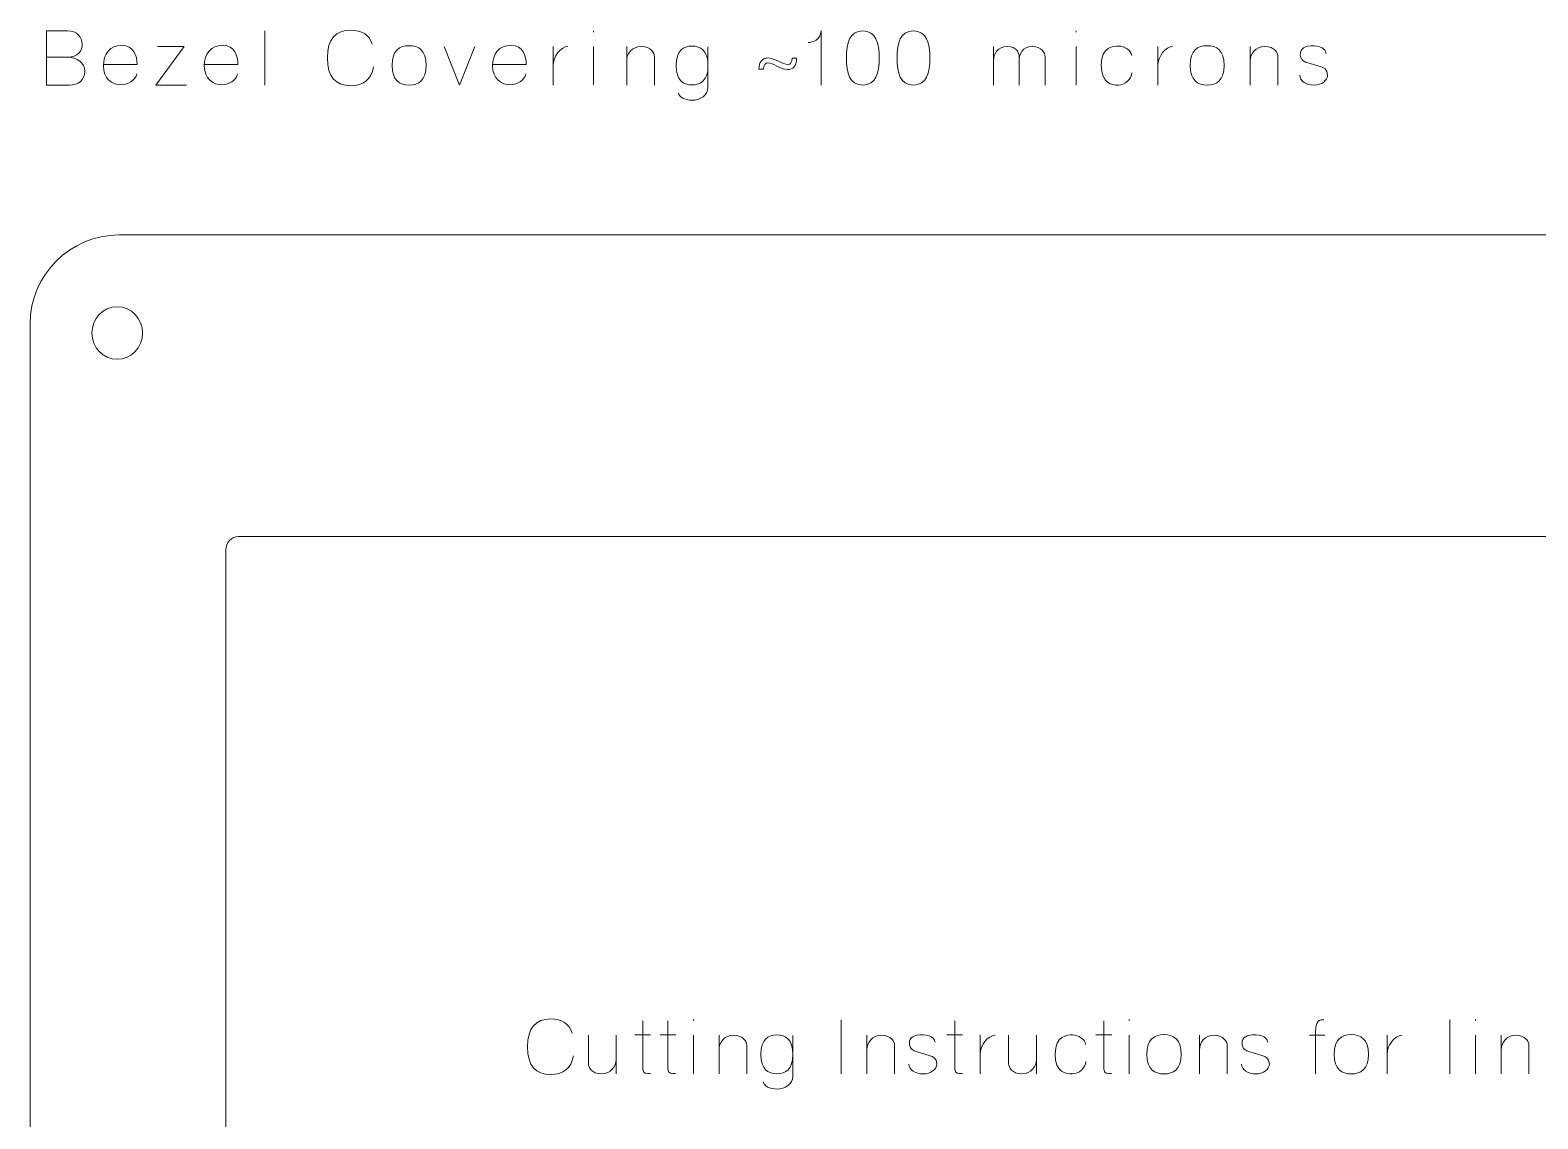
# Model space of a CAD drawing. Header units: inches. Extents: x -20.9 to 23.3, y -6.9 to 3.3.
# Drawn here: x -20.894 to -17.556, y 0.898 to 3.309 of the extents above; entities that cross this region are included whole.
import ezdxf

# ---------------------------------------------------------------- set-up
doc = ezdxf.new("R2010")
doc.units = ezdxf.units.IN
doc.header["$MEASUREMENT"] = 0
doc.layers.add('Layer 1', color=7, linetype='Continuous')

msp = doc.modelspace()

# ---------------------------------------------------------------- linework, layer by layer
at = {"layer": 'Layer 1', "color": 222, "lineweight": 9}
for points, knots in [([(-20.8576, 3.2489), (-20.8576, 3.2489), (-20.8115, 3.2489), (-20.8115, 3.2489), (-20.7875, 3.2489), (-20.7777, 3.2634), (-20.7782, 3.2779), (-20.7788, 3.2924), (-20.789, 3.3072), (-20.8111, 3.3072), (-20.8111, 3.3072), (-20.8576, 3.3072), (-20.8576, 3.3072), (-20.8576, 3.3072), (-20.8576, 3.1871), (-20.8576, 3.1871), (-20.8576, 3.1871), (-20.8065, 3.1871), (-20.8065, 3.1871), (-20.7875, 3.1871), (-20.7725, 3.1985), (-20.7725, 3.2174), (-20.7728, 3.2364), (-20.7887, 3.2489), (-20.8115, 3.2489), (-20.7887, 3.2489), (-20.7728, 3.2364), (-20.7725, 3.2174), (-20.7725, 3.1985), (-20.7875, 3.1871), (-20.8065, 3.1871), (-20.8065, 3.1871), (-20.8576, 3.1871), (-20.8576, 3.1871), (-20.8576, 3.1871), (-20.8576, 3.3072), (-20.8576, 3.3072), (-20.8576, 3.3072), (-20.8111, 3.3072), (-20.8111, 3.3072), (-20.789, 3.3072), (-20.7788, 3.2924), (-20.7782, 3.2779), (-20.7777, 3.2634), (-20.7875, 3.2489), (-20.8115, 3.2489), (-20.8115, 3.2489), (-20.8576, 3.2489), (-20.8576, 3.2489)], [0, 0, 0, 0, 1, 1, 1, 2, 2, 2, 3, 3, 3, 4, 4, 4, 5, 5, 5, 6, 6, 6, 7, 7, 7, 8, 8, 8, 9, 9, 9, 10, 10, 10, 11, 11, 11, 12, 12, 12, 13, 13, 13, 14, 14, 14, 15, 15, 15, 16, 16, 16, 16]), ([(-20.3743, 3.3072), (-20.3743, 3.3072), (-20.3743, 3.1871), (-20.3743, 3.1871), (-20.3743, 3.1871), (-20.3743, 3.3072), (-20.3743, 3.3072)], [0, 0, 0, 0, 1, 1, 1, 2, 2, 2, 2]), ([(-20.1835, 3.1858), (-20.2166, 3.1858), (-20.2355, 3.2046), (-20.2355, 3.2473), (-20.2355, 3.2897), (-20.2166, 3.3087), (-20.1835, 3.3087), (-20.1598, 3.3087), (-20.1435, 3.2989), (-20.1362, 3.2776), (-20.1435, 3.2989), (-20.1598, 3.3087), (-20.1835, 3.3087), (-20.2166, 3.3087), (-20.2355, 3.2897), (-20.2355, 3.2473), (-20.2355, 3.2046), (-20.2166, 3.1858), (-20.1835, 3.1858), (-20.1562, 3.1858), (-20.1388, 3.1988), (-20.1335, 3.2274), (-20.1388, 3.1988), (-20.1562, 3.1858), (-20.1835, 3.1858)], [0, 0, 0, 0, 1, 1, 1, 2, 2, 2, 3, 3, 3, 4, 4, 4, 5, 5, 5, 6, 6, 6, 7, 7, 7, 8, 8, 8, 8]), ([(-19.6465, 3.3044), (-19.6465, 3.3044), (-19.6465, 3.3074), (-19.6465, 3.3074), (-19.6465, 3.3074), (-19.6465, 3.3044), (-19.6465, 3.3044)], [0, 0, 0, 0, 1, 1, 1, 2, 2, 2, 2]), ([(-19.1427, 3.1871), (-19.1427, 3.1871), (-19.1427, 3.3072), (-19.1427, 3.3072), (-19.1427, 3.2867), (-19.1625, 3.2819), (-19.171, 3.2813), (-19.1625, 3.2819), (-19.1427, 3.2867), (-19.1427, 3.3072), (-19.1427, 3.3072), (-19.1427, 3.1871), (-19.1427, 3.1871)], [0, 0, 0, 0, 1, 1, 1, 2, 2, 2, 3, 3, 3, 4, 4, 4, 4]), ([(-19.0866, 3.2471), (-19.0866, 3.2801), (-19.0796, 3.3071), (-19.0503, 3.3071), (-19.021, 3.3071), (-19.014, 3.2801), (-19.014, 3.2471), (-19.014, 3.214), (-19.021, 3.1871), (-19.0503, 3.1871), (-19.0796, 3.1871), (-19.0866, 3.214), (-19.0866, 3.2471)], [0, 0, 0, 0, 1, 1, 1, 2, 2, 2, 3, 3, 3, 4, 4, 4, 4]), ([(-19.0866, 3.2471), (-19.0866, 3.2801), (-19.0796, 3.3071), (-19.0503, 3.3071), (-19.021, 3.3071), (-19.014, 3.2801), (-19.014, 3.2471), (-19.014, 3.214), (-19.021, 3.1871), (-19.0503, 3.1871), (-19.0796, 3.1871), (-19.0866, 3.214), (-19.0866, 3.2471)], [0, 0, 0, 0, 1, 1, 1, 2, 2, 2, 3, 3, 3, 4, 4, 4, 4]), ([(-18.9745, 3.2471), (-18.9745, 3.2801), (-18.9675, 3.3071), (-18.9382, 3.3071), (-18.9088, 3.3071), (-18.9018, 3.2801), (-18.9018, 3.2471), (-18.9018, 3.214), (-18.9088, 3.1871), (-18.9382, 3.1871), (-18.9675, 3.1871), (-18.9745, 3.214), (-18.9745, 3.2471)], [0, 0, 0, 0, 1, 1, 1, 2, 2, 2, 3, 3, 3, 4, 4, 4, 4]), ([(-18.9745, 3.2471), (-18.9745, 3.2801), (-18.9675, 3.3071), (-18.9382, 3.3071), (-18.9088, 3.3071), (-18.9018, 3.2801), (-18.9018, 3.2471), (-18.9018, 3.214), (-18.9088, 3.1871), (-18.9382, 3.1871), (-18.9675, 3.1871), (-18.9745, 3.214), (-18.9745, 3.2471)], [0, 0, 0, 0, 1, 1, 1, 2, 2, 2, 3, 3, 3, 4, 4, 4, 4]), ([(-18.5778, 3.3074), (-18.5778, 3.3074), (-18.5778, 3.3044), (-18.5778, 3.3044), (-18.5778, 3.3044), (-18.5778, 3.3074), (-18.5778, 3.3074)], [0, 0, 0, 0, 1, 1, 1, 2, 2, 2, 2]), ([(-20.7313, 3.2328), (-20.7313, 3.2328), (-20.6568, 3.2328), (-20.6568, 3.2328), (-20.6568, 3.2513), (-20.6641, 3.2749), (-20.6906, 3.2749), (-20.717, 3.2749), (-20.7314, 3.2569), (-20.7314, 3.2294), (-20.7314, 3.2018), (-20.7128, 3.1871), (-20.6906, 3.1878), (-20.6683, 3.1885), (-20.6586, 3.2058), (-20.6575, 3.212), (-20.6586, 3.2058), (-20.6683, 3.1885), (-20.6906, 3.1878), (-20.7128, 3.1871), (-20.7314, 3.2018), (-20.7314, 3.2294), (-20.7314, 3.2569), (-20.717, 3.2749), (-20.6906, 3.2749), (-20.6641, 3.2749), (-20.6568, 3.2513), (-20.6568, 3.2328), (-20.6568, 3.2328), (-20.7313, 3.2328), (-20.7313, 3.2328)], [0, 0, 0, 0, 1, 1, 1, 2, 2, 2, 3, 3, 3, 4, 4, 4, 5, 5, 5, 6, 6, 6, 7, 7, 7, 8, 8, 8, 9, 9, 9, 10, 10, 10, 10]), ([(-20.5527, 3.2726), (-20.5527, 3.2726), (-20.6156, 3.1871), (-20.6156, 3.1871), (-20.6156, 3.1871), (-20.5473, 3.1871), (-20.5473, 3.1871), (-20.5473, 3.1871), (-20.6156, 3.1871), (-20.6156, 3.1871), (-20.6156, 3.1871), (-20.5527, 3.2726), (-20.5527, 3.2726), (-20.5527, 3.2726), (-20.6114, 3.2726), (-20.6114, 3.2726), (-20.6114, 3.2726), (-20.5527, 3.2726), (-20.5527, 3.2726)], [0, 0, 0, 0, 1, 1, 1, 2, 2, 2, 3, 3, 3, 4, 4, 4, 5, 5, 5, 6, 6, 6, 6]), ([(-20.508, 3.2328), (-20.508, 3.2328), (-20.4335, 3.2328), (-20.4335, 3.2328), (-20.4335, 3.2513), (-20.4408, 3.2749), (-20.4673, 3.2749), (-20.4936, 3.2749), (-20.5081, 3.2569), (-20.5081, 3.2294), (-20.5081, 3.2018), (-20.4895, 3.1871), (-20.4673, 3.1878), (-20.445, 3.1885), (-20.4353, 3.2058), (-20.4342, 3.212), (-20.4353, 3.2058), (-20.445, 3.1885), (-20.4673, 3.1878), (-20.4895, 3.1871), (-20.5081, 3.2018), (-20.5081, 3.2294), (-20.5081, 3.2569), (-20.4936, 3.2749), (-20.4673, 3.2749), (-20.4408, 3.2749), (-20.4335, 3.2513), (-20.4335, 3.2328), (-20.4335, 3.2328), (-20.508, 3.2328), (-20.508, 3.2328)], [0, 0, 0, 0, 1, 1, 1, 2, 2, 2, 3, 3, 3, 4, 4, 4, 5, 5, 5, 6, 6, 6, 7, 7, 7, 8, 8, 8, 9, 9, 9, 10, 10, 10, 10]), ([(-20.0925, 3.2308), (-20.0925, 3.2644), (-20.0753, 3.2743), (-20.0546, 3.2743), (-20.0338, 3.2743), (-20.0168, 3.2644), (-20.0168, 3.2308), (-20.0168, 3.197), (-20.0338, 3.1871), (-20.0546, 3.1871), (-20.0753, 3.1871), (-20.0925, 3.197), (-20.0925, 3.2308)], [0, 0, 0, 0, 1, 1, 1, 2, 2, 2, 3, 3, 3, 4, 4, 4, 4]), ([(-20.0925, 3.2308), (-20.0925, 3.2644), (-20.0753, 3.2743), (-20.0546, 3.2743), (-20.0338, 3.2743), (-20.0168, 3.2644), (-20.0168, 3.2308), (-20.0168, 3.197), (-20.0338, 3.1871), (-20.0546, 3.1871), (-20.0753, 3.1871), (-20.0925, 3.197), (-20.0925, 3.2308)], [0, 0, 0, 0, 1, 1, 1, 2, 2, 2, 3, 3, 3, 4, 4, 4, 4]), ([(-19.9433, 3.1871), (-19.9433, 3.1871), (-19.9771, 3.2726), (-19.9771, 3.2726), (-19.9771, 3.2726), (-19.9433, 3.1871), (-19.9433, 3.1871), (-19.9433, 3.1871), (-19.9092, 3.2726), (-19.9092, 3.2726), (-19.9092, 3.2726), (-19.9433, 3.1871), (-19.9433, 3.1871)], [0, 0, 0, 0, 1, 1, 1, 2, 2, 2, 3, 3, 3, 4, 4, 4, 4]), ([(-19.8698, 3.2328), (-19.8698, 3.2328), (-19.7953, 3.2328), (-19.7953, 3.2328), (-19.7953, 3.2513), (-19.8027, 3.2749), (-19.8291, 3.2749), (-19.8555, 3.2749), (-19.87, 3.2569), (-19.87, 3.2294), (-19.87, 3.2018), (-19.8513, 3.1871), (-19.8291, 3.1878), (-19.8068, 3.1885), (-19.7972, 3.2058), (-19.796, 3.212), (-19.7972, 3.2058), (-19.8068, 3.1885), (-19.8291, 3.1878), (-19.8513, 3.1871), (-19.87, 3.2018), (-19.87, 3.2294), (-19.87, 3.2569), (-19.8555, 3.2749), (-19.8291, 3.2749), (-19.8027, 3.2749), (-19.7953, 3.2513), (-19.7953, 3.2328), (-19.7953, 3.2328), (-19.8698, 3.2328), (-19.8698, 3.2328)], [0, 0, 0, 0, 1, 1, 1, 2, 2, 2, 3, 3, 3, 4, 4, 4, 5, 5, 5, 6, 6, 6, 7, 7, 7, 8, 8, 8, 9, 9, 9, 10, 10, 10, 10]), ([(-19.703, 3.2726), (-19.7185, 3.2728), (-19.7361, 3.2499), (-19.7356, 3.2308), (-19.7361, 3.2499), (-19.7185, 3.2728), (-19.703, 3.2726)], [0, 0, 0, 0, 1, 1, 1, 2, 2, 2, 2]), ([(-19.7356, 3.2726), (-19.7356, 3.2726), (-19.7356, 3.1871), (-19.7356, 3.1871), (-19.7356, 3.1871), (-19.7356, 3.2726), (-19.7356, 3.2726)], [0, 0, 0, 0, 1, 1, 1, 2, 2, 2, 2]), ([(-19.6465, 3.1873), (-19.6465, 3.1873), (-19.6465, 3.2728), (-19.6465, 3.2728), (-19.6465, 3.2728), (-19.6465, 3.187), (-19.6465, 3.1873)], [0, 0, 0, 0, 1, 1, 1, 2, 2, 2, 2]), ([(-19.5117, 3.1871), (-19.5117, 3.1871), (-19.5117, 3.2504), (-19.5117, 3.2504), (-19.5117, 3.2581), (-19.5193, 3.2724), (-19.5405, 3.2726), (-19.5618, 3.2728), (-19.573, 3.2563), (-19.573, 3.2409), (-19.573, 3.2563), (-19.5618, 3.2728), (-19.5405, 3.2726), (-19.5193, 3.2724), (-19.5117, 3.2581), (-19.5117, 3.2504), (-19.5117, 3.2504), (-19.5117, 3.1871), (-19.5117, 3.1871)], [0, 0, 0, 0, 1, 1, 1, 2, 2, 2, 3, 3, 3, 4, 4, 4, 5, 5, 5, 6, 6, 6, 6]), ([(-19.573, 3.1871), (-19.573, 3.1871), (-19.573, 3.2726), (-19.573, 3.2726), (-19.573, 3.2726), (-19.573, 3.1871), (-19.573, 3.1871)], [0, 0, 0, 0, 1, 1, 1, 2, 2, 2, 2]), ([(-19.4283, 3.2734), (-19.409, 3.2734), (-19.393, 3.2638), (-19.393, 3.2304), (-19.393, 3.1971), (-19.409, 3.1875), (-19.4283, 3.1875), (-19.4476, 3.1875), (-19.4635, 3.1971), (-19.4635, 3.2304), (-19.4635, 3.2638), (-19.4476, 3.2734), (-19.4283, 3.2734)], [0, 0, 0, 0, 1, 1, 1, 2, 2, 2, 3, 3, 3, 4, 4, 4, 4]), ([(-19.4283, 3.2734), (-19.409, 3.2734), (-19.393, 3.2638), (-19.393, 3.2304), (-19.393, 3.1971), (-19.409, 3.1875), (-19.4283, 3.1875), (-19.4476, 3.1875), (-19.4635, 3.1971), (-19.4635, 3.2304), (-19.4635, 3.2638), (-19.4476, 3.2734), (-19.4283, 3.2734)], [0, 0, 0, 0, 1, 1, 1, 2, 2, 2, 3, 3, 3, 4, 4, 4, 4]), ([(-19.4585, 3.1698), (-19.4566, 3.1598), (-19.4445, 3.1542), (-19.4278, 3.1535), (-19.4108, 3.153), (-19.393, 3.1655), (-19.393, 3.181), (-19.393, 3.181), (-19.393, 3.2721), (-19.393, 3.2721), (-19.393, 3.2721), (-19.393, 3.181), (-19.393, 3.181), (-19.393, 3.1655), (-19.4108, 3.153), (-19.4278, 3.1535), (-19.4445, 3.1542), (-19.4566, 3.1598), (-19.4585, 3.1698)], [0, 0, 0, 0, 1, 1, 1, 2, 2, 2, 3, 3, 3, 4, 4, 4, 5, 5, 5, 6, 6, 6, 6]), ([(-18.7042, 3.1871), (-18.7042, 3.1871), (-18.7042, 3.2504), (-18.7042, 3.2504), (-18.7042, 3.2581), (-18.7092, 3.2724), (-18.7303, 3.2726), (-18.7515, 3.2728), (-18.761, 3.2563), (-18.761, 3.2409), (-18.761, 3.2563), (-18.7515, 3.2728), (-18.7303, 3.2726), (-18.7092, 3.2724), (-18.7042, 3.2581), (-18.7042, 3.2504), (-18.7042, 3.2504), (-18.7042, 3.1871), (-18.7042, 3.1871)], [0, 0, 0, 0, 1, 1, 1, 2, 2, 2, 3, 3, 3, 4, 4, 4, 5, 5, 5, 6, 6, 6, 6]), ([(-18.761, 3.1871), (-18.761, 3.1871), (-18.761, 3.2726), (-18.761, 3.2726), (-18.761, 3.2726), (-18.761, 3.1871), (-18.761, 3.1871)], [0, 0, 0, 0, 1, 1, 1, 2, 2, 2, 2]), ([(-18.6469, 3.1871), (-18.6469, 3.1871), (-18.6469, 3.2504), (-18.6469, 3.2504), (-18.6469, 3.2581), (-18.6542, 3.2724), (-18.6754, 3.2726), (-18.6965, 3.2728), (-18.7042, 3.2563), (-18.7042, 3.2409), (-18.7042, 3.2563), (-18.6965, 3.2728), (-18.6754, 3.2726), (-18.6542, 3.2724), (-18.6469, 3.2581), (-18.6469, 3.2504), (-18.6469, 3.2504), (-18.6469, 3.1871), (-18.6469, 3.1871)], [0, 0, 0, 0, 1, 1, 1, 2, 2, 2, 3, 3, 3, 4, 4, 4, 5, 5, 5, 6, 6, 6, 6]), ([(-18.5778, 3.2728), (-18.5778, 3.2728), (-18.5778, 3.1873), (-18.5778, 3.1873), (-18.5778, 3.187), (-18.5778, 3.2728), (-18.5778, 3.2728)], [0, 0, 0, 0, 1, 1, 1, 2, 2, 2, 2]), ([(-18.4545, 3.2143), (-18.455, 3.2003), (-18.47, 3.1871), (-18.4842, 3.1871), (-18.4982, 3.1871), (-18.5223, 3.1895), (-18.5223, 3.2313), (-18.5223, 3.2729), (-18.4953, 3.2734), (-18.4835, 3.2734), (-18.4717, 3.2734), (-18.456, 3.2643), (-18.455, 3.2526), (-18.456, 3.2643), (-18.4717, 3.2734), (-18.4835, 3.2734), (-18.4953, 3.2734), (-18.5223, 3.2729), (-18.5223, 3.2313), (-18.5223, 3.1895), (-18.4982, 3.1871), (-18.4842, 3.1871), (-18.47, 3.1871), (-18.455, 3.2003), (-18.4545, 3.2143)], [0, 0, 0, 0, 1, 1, 1, 2, 2, 2, 3, 3, 3, 4, 4, 4, 5, 5, 5, 6, 6, 6, 7, 7, 7, 8, 8, 8, 8]), ([(-18.3968, 3.2308), (-18.3973, 3.2499), (-18.3797, 3.2728), (-18.3642, 3.2726), (-18.3797, 3.2728), (-18.3973, 3.2499), (-18.3968, 3.2308)], [0, 0, 0, 0, 1, 1, 1, 2, 2, 2, 2]), ([(-18.3968, 3.1871), (-18.3968, 3.1871), (-18.3968, 3.2726), (-18.3968, 3.2726), (-18.3968, 3.2726), (-18.3968, 3.1871), (-18.3968, 3.1871)], [0, 0, 0, 0, 1, 1, 1, 2, 2, 2, 2]), ([(-18.3258, 3.2308), (-18.3258, 3.2644), (-18.3086, 3.2743), (-18.288, 3.2743), (-18.2672, 3.2743), (-18.2502, 3.2644), (-18.2502, 3.2308), (-18.2502, 3.197), (-18.2672, 3.1871), (-18.288, 3.1871), (-18.3086, 3.1871), (-18.3258, 3.197), (-18.3258, 3.2308)], [0, 0, 0, 0, 1, 1, 1, 2, 2, 2, 3, 3, 3, 4, 4, 4, 4]), ([(-18.3258, 3.2308), (-18.3258, 3.2644), (-18.3086, 3.2743), (-18.288, 3.2743), (-18.2672, 3.2743), (-18.2502, 3.2644), (-18.2502, 3.2308), (-18.2502, 3.197), (-18.2672, 3.1871), (-18.288, 3.1871), (-18.3086, 3.1871), (-18.3258, 3.197), (-18.3258, 3.2308)], [0, 0, 0, 0, 1, 1, 1, 2, 2, 2, 3, 3, 3, 4, 4, 4, 4]), ([(-18.1312, 3.2504), (-18.1312, 3.2581), (-18.1388, 3.2724), (-18.16, 3.2726), (-18.1813, 3.2728), (-18.1925, 3.2563), (-18.1925, 3.2409), (-18.1925, 3.2563), (-18.1813, 3.2728), (-18.16, 3.2726), (-18.1388, 3.2724), (-18.1312, 3.2581), (-18.1312, 3.2504), (-18.1312, 3.2504), (-18.1312, 3.1871), (-18.1312, 3.1871), (-18.1312, 3.1871), (-18.1312, 3.2504), (-18.1312, 3.2504)], [0, 0, 0, 0, 1, 1, 1, 2, 2, 2, 3, 3, 3, 4, 4, 4, 5, 5, 5, 6, 6, 6, 6]), ([(-18.1925, 3.2726), (-18.1925, 3.2726), (-18.1925, 3.1871), (-18.1925, 3.1871), (-18.1925, 3.1871), (-18.1925, 3.2726), (-18.1925, 3.2726)], [0, 0, 0, 0, 1, 1, 1, 2, 2, 2, 2]), ([(-18.025, 3.2573), (-18.0247, 3.2614), (-18.0302, 3.2731), (-18.0512, 3.2739), (-18.0722, 3.2744), (-18.0818, 3.2678), (-18.0818, 3.2549), (-18.0818, 3.2419), (-18.071, 3.2379), (-18.067, 3.2368), (-18.067, 3.2368), (-18.0355, 3.2274), (-18.0355, 3.2274), (-18.0313, 3.2264), (-18.0213, 3.222), (-18.0213, 3.2096), (-18.0213, 3.1973), (-18.0345, 3.1871), (-18.0512, 3.1871), (-18.0678, 3.1871), (-18.083, 3.196), (-18.083, 3.209), (-18.083, 3.196), (-18.0678, 3.1871), (-18.0512, 3.1871), (-18.0345, 3.1871), (-18.0213, 3.1973), (-18.0213, 3.2096), (-18.0213, 3.222), (-18.0313, 3.2264), (-18.0355, 3.2274), (-18.0355, 3.2274), (-18.067, 3.2368), (-18.067, 3.2368), (-18.071, 3.2379), (-18.0818, 3.2419), (-18.0818, 3.2549), (-18.0818, 3.2678), (-18.0722, 3.2744), (-18.0512, 3.2739), (-18.0302, 3.2731), (-18.0247, 3.2614), (-18.025, 3.2573)], [0, 0, 0, 0, 1, 1, 1, 2, 2, 2, 3, 3, 3, 4, 4, 4, 5, 5, 5, 6, 6, 6, 7, 7, 7, 8, 8, 8, 9, 9, 9, 10, 10, 10, 11, 11, 11, 12, 12, 12, 13, 13, 13, 14, 14, 14, 14]), ([(-19.2801, 3.2221), (-19.2808, 3.2388), (-19.2718, 3.2473), (-19.2603, 3.2473), (-19.2533, 3.2473), (-19.248, 3.2451), (-19.2368, 3.2398), (-19.2283, 3.2358), (-19.2222, 3.2328), (-19.216, 3.2328), (-19.21, 3.2328), (-19.2072, 3.2376), (-19.207, 3.2468), (-19.207, 3.2468), (-19.197, 3.2468), (-19.197, 3.2468), (-19.1962, 3.2281), (-19.2058, 3.2216), (-19.2162, 3.2216), (-19.2228, 3.2216), (-19.2288, 3.2236), (-19.2403, 3.2289), (-19.2481, 3.2328), (-19.2543, 3.2363), (-19.2603, 3.2363), (-19.2663, 3.2363), (-19.27, 3.2321), (-19.2703, 3.2221), (-19.2703, 3.2221), (-19.2801, 3.2221), (-19.2801, 3.2221)], [0, 0, 0, 0, 1, 1, 1, 2, 2, 2, 3, 3, 3, 4, 4, 4, 5, 5, 5, 6, 6, 6, 7, 7, 7, 8, 8, 8, 9, 9, 9, 10, 10, 10, 10]), ([(-19.6908, 1.0381), (-19.6961, 1.0095), (-19.7135, 0.9965), (-19.7408, 0.9965), (-19.7739, 0.9965), (-19.7927, 1.0153), (-19.7927, 1.0579), (-19.7927, 1.1004), (-19.7739, 1.1194), (-19.7408, 1.1194), (-19.7171, 1.1194), (-19.7008, 1.1096), (-19.6935, 1.0883), (-19.7008, 1.1096), (-19.7171, 1.1194), (-19.7408, 1.1194), (-19.7739, 1.1194), (-19.7927, 1.1004), (-19.7927, 1.0579), (-19.7927, 1.0153), (-19.7739, 0.9965), (-19.7408, 0.9965), (-19.7135, 0.9965), (-19.6961, 1.0095), (-19.6908, 1.0381)], [0, 0, 0, 0, 1, 1, 1, 2, 2, 2, 3, 3, 3, 4, 4, 4, 5, 5, 5, 6, 6, 6, 7, 7, 7, 8, 8, 8, 8]), ([(-19.5204, 0.9986), (-19.5286, 0.9981), (-19.5374, 0.9978), (-19.5374, 1.009), (-19.5374, 1.009), (-19.5374, 1.1156), (-19.5374, 1.1156), (-19.5374, 1.1156), (-19.5374, 1.009), (-19.5374, 1.009), (-19.5374, 0.9978), (-19.5286, 0.9981), (-19.5204, 0.9986)], [0, 0, 0, 0, 1, 1, 1, 2, 2, 2, 3, 3, 3, 4, 4, 4, 4]), ([(-19.4648, 0.9986), (-19.4729, 0.9981), (-19.4818, 0.9978), (-19.4818, 1.009), (-19.4818, 1.009), (-19.4818, 1.1156), (-19.4818, 1.1156), (-19.4818, 1.1156), (-19.4818, 1.009), (-19.4818, 1.009), (-19.4818, 0.9978), (-19.4729, 0.9981), (-19.4648, 0.9986)], [0, 0, 0, 0, 1, 1, 1, 2, 2, 2, 3, 3, 3, 4, 4, 4, 4]), ([(-19.4254, 1.1181), (-19.4254, 1.1181), (-19.4254, 1.1151), (-19.4254, 1.1151), (-19.4254, 1.1151), (-19.4254, 1.1181), (-19.4254, 1.1181)], [0, 0, 0, 0, 1, 1, 1, 2, 2, 2, 2]), ([(-19.0979, 1.1179), (-19.0979, 1.1179), (-19.0979, 0.9978), (-19.0979, 0.9978), (-19.0979, 0.9978), (-19.0979, 1.1179), (-19.0979, 1.1179)], [0, 0, 0, 0, 1, 1, 1, 2, 2, 2, 2]), ([(-18.8299, 0.9986), (-18.8381, 0.9981), (-18.8469, 0.9978), (-18.8469, 1.009), (-18.8469, 1.009), (-18.8469, 1.1156), (-18.8469, 1.1156), (-18.8469, 1.1156), (-18.8469, 1.009), (-18.8469, 1.009), (-18.8469, 0.9978), (-18.8381, 0.9981), (-18.8299, 0.9986)], [0, 0, 0, 0, 1, 1, 1, 2, 2, 2, 3, 3, 3, 4, 4, 4, 4]), ([(-18.4996, 0.9986), (-18.5078, 0.9981), (-18.5166, 0.9978), (-18.5166, 1.009), (-18.5166, 1.009), (-18.5166, 1.1156), (-18.5166, 1.1156), (-18.5166, 1.1156), (-18.5166, 1.009), (-18.5166, 1.009), (-18.5166, 0.9978), (-18.5078, 0.9981), (-18.4996, 0.9986)], [0, 0, 0, 0, 1, 1, 1, 2, 2, 2, 3, 3, 3, 4, 4, 4, 4]), ([(-18.4603, 1.1151), (-18.4603, 1.1151), (-18.4603, 1.1181), (-18.4603, 1.1181), (-18.4603, 1.1181), (-18.4603, 1.1151), (-18.4603, 1.1151)], [0, 0, 0, 0, 1, 1, 1, 2, 2, 2, 2]), ([(-18.0478, 1.0833), (-18.0478, 1.1076), (-18.0478, 1.1179), (-18.0293, 1.1179), (-18.0478, 1.1179), (-18.0478, 1.1076), (-18.0478, 1.0833), (-18.0478, 1.0833), (-18.0478, 0.9978), (-18.0478, 0.9978), (-18.0478, 0.9978), (-18.0478, 1.0833), (-18.0478, 1.0833)], [0, 0, 0, 0, 1, 1, 1, 2, 2, 2, 3, 3, 3, 4, 4, 4, 4]), ([(-17.7506, 1.1179), (-17.7506, 1.1179), (-17.7506, 0.9978), (-17.7506, 0.9978), (-17.7506, 0.9978), (-17.7506, 1.1179), (-17.7506, 1.1179)], [0, 0, 0, 0, 1, 1, 1, 2, 2, 2, 2]), ([(-17.6936, 1.1151), (-17.6936, 1.1151), (-17.6936, 1.1181), (-17.6936, 1.1181), (-17.6936, 1.1181), (-17.6936, 1.1151), (-17.6936, 1.1151)], [0, 0, 0, 0, 1, 1, 1, 2, 2, 2, 2]), ([(-19.6579, 1.0201), (-19.6579, 1.0125), (-19.6503, 0.9981), (-19.6291, 0.998), (-19.6078, 0.9978), (-19.5965, 1.0143), (-19.5965, 1.0296), (-19.5965, 1.0143), (-19.6078, 0.9978), (-19.6291, 0.998), (-19.6503, 0.9981), (-19.6579, 1.0125), (-19.6579, 1.0201), (-19.6579, 1.0201), (-19.6579, 1.0836), (-19.6579, 1.0836), (-19.6579, 1.0836), (-19.6579, 1.0201), (-19.6579, 1.0201)], [0, 0, 0, 0, 1, 1, 1, 2, 2, 2, 3, 3, 3, 4, 4, 4, 5, 5, 5, 6, 6, 6, 6]), ([(-19.5965, 0.998), (-19.5965, 0.998), (-19.5965, 1.0836), (-19.5965, 1.0836), (-19.5965, 1.0836), (-19.5965, 0.998), (-19.5965, 0.998)], [0, 0, 0, 0, 1, 1, 1, 2, 2, 2, 2]), ([(-19.5549, 1.0841), (-19.5549, 1.0841), (-19.5201, 1.0841), (-19.5201, 1.0841), (-19.5201, 1.0841), (-19.5549, 1.0841), (-19.5549, 1.0841)], [0, 0, 0, 0, 1, 1, 1, 2, 2, 2, 2]), ([(-19.4992, 1.0841), (-19.4992, 1.0841), (-19.4644, 1.0841), (-19.4644, 1.0841), (-19.4644, 1.0841), (-19.4992, 1.0841), (-19.4992, 1.0841)], [0, 0, 0, 0, 1, 1, 1, 2, 2, 2, 2]), ([(-19.4254, 1.0834), (-19.4254, 1.0834), (-19.4254, 0.998), (-19.4254, 0.998), (-19.4254, 0.9976), (-19.4254, 1.0834), (-19.4254, 1.0834)], [0, 0, 0, 0, 1, 1, 1, 2, 2, 2, 2]), ([(-19.3073, 0.9978), (-19.3073, 0.9978), (-19.3073, 1.0611), (-19.3073, 1.0611), (-19.3073, 1.0688), (-19.315, 1.0831), (-19.3361, 1.0833), (-19.3574, 1.0834), (-19.3686, 1.0669), (-19.3686, 1.0516), (-19.3686, 1.0669), (-19.3574, 1.0834), (-19.3361, 1.0833), (-19.315, 1.0831), (-19.3073, 1.0688), (-19.3073, 1.0611), (-19.3073, 1.0611), (-19.3073, 0.9978), (-19.3073, 0.9978)], [0, 0, 0, 0, 1, 1, 1, 2, 2, 2, 3, 3, 3, 4, 4, 4, 5, 5, 5, 6, 6, 6, 6]), ([(-19.3686, 0.9978), (-19.3686, 0.9978), (-19.3686, 1.0833), (-19.3686, 1.0833), (-19.3686, 1.0833), (-19.3686, 0.9978), (-19.3686, 0.9978)], [0, 0, 0, 0, 1, 1, 1, 2, 2, 2, 2]), ([(-19.2406, 1.0841), (-19.2213, 1.0841), (-19.2053, 1.0744), (-19.2053, 1.0411), (-19.2053, 1.0078), (-19.2213, 0.9981), (-19.2406, 0.9981), (-19.2599, 0.9981), (-19.2757, 1.0078), (-19.2757, 1.0411), (-19.2757, 1.0744), (-19.2599, 1.0841), (-19.2406, 1.0841)], [0, 0, 0, 0, 1, 1, 1, 2, 2, 2, 3, 3, 3, 4, 4, 4, 4]), ([(-19.2406, 1.0841), (-19.2213, 1.0841), (-19.2053, 1.0744), (-19.2053, 1.0411), (-19.2053, 1.0078), (-19.2213, 0.9981), (-19.2406, 0.9981), (-19.2599, 0.9981), (-19.2757, 1.0078), (-19.2757, 1.0411), (-19.2757, 1.0744), (-19.2599, 1.0841), (-19.2406, 1.0841)], [0, 0, 0, 0, 1, 1, 1, 2, 2, 2, 3, 3, 3, 4, 4, 4, 4]), ([(-19.2707, 0.9805), (-19.2689, 0.9705), (-19.2568, 0.9648), (-19.2401, 0.9642), (-19.2231, 0.9637), (-19.2053, 0.9762), (-19.2053, 0.9916), (-19.2053, 0.9916), (-19.2053, 1.0828), (-19.2053, 1.0828), (-19.2053, 1.0828), (-19.2053, 0.9916), (-19.2053, 0.9916), (-19.2053, 0.9762), (-19.2231, 0.9637), (-19.2401, 0.9642), (-19.2568, 0.9648), (-19.2689, 0.9705), (-19.2707, 0.9805)], [0, 0, 0, 0, 1, 1, 1, 2, 2, 2, 3, 3, 3, 4, 4, 4, 5, 5, 5, 6, 6, 6, 6]), ([(-18.9798, 0.9978), (-18.9798, 0.9978), (-18.9798, 1.0611), (-18.9798, 1.0611), (-18.9798, 1.0688), (-18.9875, 1.0831), (-19.0086, 1.0833), (-19.0299, 1.0834), (-19.0411, 1.0669), (-19.0411, 1.0516), (-19.0411, 1.0669), (-19.0299, 1.0834), (-19.0086, 1.0833), (-18.9875, 1.0831), (-18.9798, 1.0688), (-18.9798, 1.0611), (-18.9798, 1.0611), (-18.9798, 0.9978), (-18.9798, 0.9978)], [0, 0, 0, 0, 1, 1, 1, 2, 2, 2, 3, 3, 3, 4, 4, 4, 5, 5, 5, 6, 6, 6, 6]), ([(-19.0411, 0.9978), (-19.0411, 0.9978), (-19.0411, 1.0833), (-19.0411, 1.0833), (-19.0411, 1.0833), (-19.0411, 0.9978), (-19.0411, 0.9978)], [0, 0, 0, 0, 1, 1, 1, 2, 2, 2, 2]), ([(-18.8903, 1.0679), (-18.89, 1.0721), (-18.8955, 1.0838), (-18.9164, 1.0846), (-18.9374, 1.0851), (-18.9471, 1.0784), (-18.9471, 1.0656), (-18.9471, 1.0526), (-18.9363, 1.0486), (-18.9323, 1.0474), (-18.9323, 1.0474), (-18.9008, 1.0381), (-18.9008, 1.0381), (-18.8966, 1.0371), (-18.8866, 1.0326), (-18.8866, 1.0203), (-18.8866, 1.008), (-18.8998, 0.9978), (-18.9164, 0.9978), (-18.9331, 0.9978), (-18.9483, 1.0066), (-18.9483, 1.0196), (-18.9483, 1.0066), (-18.9331, 0.9978), (-18.9164, 0.9978), (-18.8998, 0.9978), (-18.8866, 1.008), (-18.8866, 1.0203), (-18.8866, 1.0326), (-18.8966, 1.0371), (-18.9008, 1.0381), (-18.9008, 1.0381), (-18.9323, 1.0474), (-18.9323, 1.0474), (-18.9363, 1.0486), (-18.9471, 1.0526), (-18.9471, 1.0656), (-18.9471, 1.0784), (-18.9374, 1.0851), (-18.9164, 1.0846), (-18.8955, 1.0838), (-18.89, 1.0721), (-18.8903, 1.0679)], [0, 0, 0, 0, 1, 1, 1, 2, 2, 2, 3, 3, 3, 4, 4, 4, 5, 5, 5, 6, 6, 6, 7, 7, 7, 8, 8, 8, 9, 9, 9, 10, 10, 10, 11, 11, 11, 12, 12, 12, 13, 13, 13, 14, 14, 14, 14]), ([(-18.8644, 1.0841), (-18.8644, 1.0841), (-18.8296, 1.0841), (-18.8296, 1.0841), (-18.8296, 1.0841), (-18.8644, 1.0841), (-18.8644, 1.0841)], [0, 0, 0, 0, 1, 1, 1, 2, 2, 2, 2]), ([(-18.7903, 1.0414), (-18.7908, 1.0606), (-18.7731, 1.0834), (-18.7576, 1.0833), (-18.7731, 1.0834), (-18.7908, 1.0606), (-18.7903, 1.0414)], [0, 0, 0, 0, 1, 1, 1, 2, 2, 2, 2]), ([(-18.7903, 0.9978), (-18.7903, 0.9978), (-18.7903, 1.0833), (-18.7903, 1.0833), (-18.7903, 1.0833), (-18.7903, 0.9978), (-18.7903, 0.9978)], [0, 0, 0, 0, 1, 1, 1, 2, 2, 2, 2]), ([(-18.7274, 1.0201), (-18.7274, 1.0125), (-18.7198, 0.9981), (-18.6986, 0.998), (-18.6773, 0.9978), (-18.666, 1.0143), (-18.666, 1.0296), (-18.666, 1.0143), (-18.6773, 0.9978), (-18.6986, 0.998), (-18.7198, 0.9981), (-18.7274, 1.0125), (-18.7274, 1.0201), (-18.7274, 1.0201), (-18.7274, 1.0836), (-18.7274, 1.0836), (-18.7274, 1.0836), (-18.7274, 1.0201), (-18.7274, 1.0201)], [0, 0, 0, 0, 1, 1, 1, 2, 2, 2, 3, 3, 3, 4, 4, 4, 5, 5, 5, 6, 6, 6, 6]), ([(-18.666, 0.998), (-18.666, 0.998), (-18.666, 1.0836), (-18.666, 1.0836), (-18.666, 1.0836), (-18.666, 0.998), (-18.666, 0.998)], [0, 0, 0, 0, 1, 1, 1, 2, 2, 2, 2]), ([(-18.5566, 1.025), (-18.5571, 1.011), (-18.5721, 0.9978), (-18.5863, 0.9978), (-18.6003, 0.9978), (-18.6244, 1.0001), (-18.6244, 1.0419), (-18.6244, 1.0836), (-18.5974, 1.0841), (-18.5856, 1.0841), (-18.5738, 1.0841), (-18.5581, 1.0749), (-18.5571, 1.0633), (-18.5581, 1.0749), (-18.5738, 1.0841), (-18.5856, 1.0841), (-18.5974, 1.0841), (-18.6244, 1.0836), (-18.6244, 1.0419), (-18.6244, 1.0001), (-18.6003, 0.9978), (-18.5863, 0.9978), (-18.5721, 0.9978), (-18.5571, 1.011), (-18.5566, 1.025)], [0, 0, 0, 0, 1, 1, 1, 2, 2, 2, 3, 3, 3, 4, 4, 4, 5, 5, 5, 6, 6, 6, 7, 7, 7, 8, 8, 8, 8]), ([(-18.5341, 1.0841), (-18.5341, 1.0841), (-18.4993, 1.0841), (-18.4993, 1.0841), (-18.4993, 1.0841), (-18.5341, 1.0841), (-18.5341, 1.0841)], [0, 0, 0, 0, 1, 1, 1, 2, 2, 2, 2]), ([(-18.4603, 0.998), (-18.4603, 0.998), (-18.4603, 1.0834), (-18.4603, 1.0834), (-18.4603, 1.0834), (-18.4603, 0.9976), (-18.4603, 0.998)], [0, 0, 0, 0, 1, 1, 1, 2, 2, 2, 2]), ([(-18.4214, 1.0414), (-18.4214, 1.0751), (-18.4043, 1.0849), (-18.3836, 1.0849), (-18.3628, 1.0849), (-18.3458, 1.0751), (-18.3458, 1.0414), (-18.3458, 1.0076), (-18.3628, 0.9978), (-18.3836, 0.9978), (-18.4043, 0.9978), (-18.4214, 1.0076), (-18.4214, 1.0414)], [0, 0, 0, 0, 1, 1, 1, 2, 2, 2, 3, 3, 3, 4, 4, 4, 4]), ([(-18.4214, 1.0414), (-18.4214, 1.0751), (-18.4043, 1.0849), (-18.3836, 1.0849), (-18.3628, 1.0849), (-18.3458, 1.0751), (-18.3458, 1.0414), (-18.3458, 1.0076), (-18.3628, 0.9978), (-18.3836, 0.9978), (-18.4043, 0.9978), (-18.4214, 1.0076), (-18.4214, 1.0414)], [0, 0, 0, 0, 1, 1, 1, 2, 2, 2, 3, 3, 3, 4, 4, 4, 4]), ([(-18.2435, 0.9978), (-18.2435, 0.9978), (-18.2435, 1.0611), (-18.2435, 1.0611), (-18.2435, 1.0688), (-18.2511, 1.0831), (-18.2723, 1.0833), (-18.2936, 1.0834), (-18.3048, 1.0669), (-18.3048, 1.0516), (-18.3048, 1.0669), (-18.2936, 1.0834), (-18.2723, 1.0833), (-18.2511, 1.0831), (-18.2435, 1.0688), (-18.2435, 1.0611), (-18.2435, 1.0611), (-18.2435, 0.9978), (-18.2435, 0.9978)], [0, 0, 0, 0, 1, 1, 1, 2, 2, 2, 3, 3, 3, 4, 4, 4, 5, 5, 5, 6, 6, 6, 6]), ([(-18.3048, 0.9978), (-18.3048, 0.9978), (-18.3048, 1.0833), (-18.3048, 1.0833), (-18.3048, 1.0833), (-18.3048, 0.9978), (-18.3048, 0.9978)], [0, 0, 0, 0, 1, 1, 1, 2, 2, 2, 2]), ([(-18.1801, 1.0846), (-18.2011, 1.0851), (-18.2108, 1.0784), (-18.2108, 1.0656), (-18.2108, 1.0526), (-18.1999, 1.0486), (-18.1959, 1.0474), (-18.1959, 1.0474), (-18.1645, 1.0381), (-18.1645, 1.0381), (-18.1603, 1.0371), (-18.1503, 1.0326), (-18.1503, 1.0203), (-18.1503, 1.008), (-18.1635, 0.9978), (-18.1801, 0.9978), (-18.1968, 0.9978), (-18.2119, 1.0066), (-18.2119, 1.0196), (-18.2119, 1.0066), (-18.1968, 0.9978), (-18.1801, 0.9978), (-18.1635, 0.9978), (-18.1503, 1.008), (-18.1503, 1.0203), (-18.1503, 1.0326), (-18.1603, 1.0371), (-18.1645, 1.0381), (-18.1645, 1.0381), (-18.1959, 1.0474), (-18.1959, 1.0474), (-18.1999, 1.0486), (-18.2108, 1.0526), (-18.2108, 1.0656), (-18.2108, 1.0784), (-18.2011, 1.0851), (-18.1801, 1.0846), (-18.1591, 1.0838), (-18.1536, 1.0721), (-18.154, 1.0679), (-18.1536, 1.0721), (-18.1591, 1.0838), (-18.1801, 1.0846)], [0, 0, 0, 0, 1, 1, 1, 2, 2, 2, 3, 3, 3, 4, 4, 4, 5, 5, 5, 6, 6, 6, 7, 7, 7, 8, 8, 8, 9, 9, 9, 10, 10, 10, 11, 11, 11, 12, 12, 12, 13, 13, 13, 14, 14, 14, 14]), ([(-18.0276, 1.0833), (-18.0276, 1.0833), (-18.0614, 1.0833), (-18.0614, 1.0833), (-18.0614, 1.0833), (-18.0276, 1.0833), (-18.0276, 1.0833)], [0, 0, 0, 0, 1, 1, 1, 2, 2, 2, 2]), ([(-18.0068, 1.0414), (-18.0068, 1.0751), (-17.9896, 1.0849), (-17.969, 1.0849), (-17.9481, 1.0849), (-17.9311, 1.0751), (-17.9311, 1.0414), (-17.9311, 1.0076), (-17.9481, 0.9978), (-17.969, 0.9978), (-17.9896, 0.9978), (-18.0068, 1.0076), (-18.0068, 1.0414)], [0, 0, 0, 0, 1, 1, 1, 2, 2, 2, 3, 3, 3, 4, 4, 4, 4]), ([(-18.0068, 1.0414), (-18.0068, 1.0751), (-17.9896, 1.0849), (-17.969, 1.0849), (-17.9481, 1.0849), (-17.9311, 1.0751), (-17.9311, 1.0414), (-17.9311, 1.0076), (-17.9481, 0.9978), (-17.969, 0.9978), (-17.9896, 0.9978), (-18.0068, 1.0076), (-18.0068, 1.0414)], [0, 0, 0, 0, 1, 1, 1, 2, 2, 2, 3, 3, 3, 4, 4, 4, 4]), ([(-17.857, 1.0833), (-17.8725, 1.0834), (-17.8901, 1.0606), (-17.8896, 1.0414), (-17.8901, 1.0606), (-17.8725, 1.0834), (-17.857, 1.0833)], [0, 0, 0, 0, 1, 1, 1, 2, 2, 2, 2]), ([(-17.8896, 1.0833), (-17.8896, 1.0833), (-17.8896, 0.9978), (-17.8896, 0.9978), (-17.8896, 0.9978), (-17.8896, 1.0833), (-17.8896, 1.0833)], [0, 0, 0, 0, 1, 1, 1, 2, 2, 2, 2]), ([(-17.6936, 0.998), (-17.6936, 0.998), (-17.6936, 1.0834), (-17.6936, 1.0834), (-17.6936, 1.0834), (-17.6936, 0.9976), (-17.6936, 0.998)], [0, 0, 0, 0, 1, 1, 1, 2, 2, 2, 2]), ([(-17.5755, 0.9978), (-17.5755, 0.9978), (-17.5755, 1.0611), (-17.5755, 1.0611), (-17.5755, 1.0688), (-17.5831, 1.0831), (-17.6043, 1.0833), (-17.6256, 1.0834), (-17.6368, 1.0669), (-17.6368, 1.0516), (-17.6368, 1.0669), (-17.6256, 1.0834), (-17.6043, 1.0833), (-17.5831, 1.0831), (-17.5755, 1.0688), (-17.5755, 1.0611), (-17.5755, 1.0611), (-17.5755, 0.9978), (-17.5755, 0.9978)], [0, 0, 0, 0, 1, 1, 1, 2, 2, 2, 3, 3, 3, 4, 4, 4, 5, 5, 5, 6, 6, 6, 6]), ([(-17.6368, 0.9978), (-17.6368, 0.9978), (-17.6368, 1.0833), (-17.6368, 1.0833), (-17.6368, 1.0833), (-17.6368, 0.9978), (-17.6368, 0.9978)], [0, 0, 0, 0, 1, 1, 1, 2, 2, 2, 2])]:
    msp.add_open_spline(points, degree=3, knots=knots, dxfattribs=at)
at = {"layer": 'Layer 1', "color": 140, "lineweight": 9}
for points, knots in [([(-20.6968, -6.1997), (-20.805, -6.1997), (-20.8936, -6.1111), (-20.8936, -6.0028), (-20.8936, -6.0028), (-20.8936, 2.6586), (-20.8936, 2.6586), (-20.8936, 2.7668), (-20.805, 2.8554), (-20.6968, 2.8554), (-20.6968, 2.8554), (-15.1849, 2.8554), (-15.1849, 2.8554), (-15.0767, 2.8554), (-14.9881, 2.7668), (-14.9881, 2.6586), (-14.9881, 2.6586), (-14.9881, -6.0028), (-14.9881, -6.0028), (-14.9881, -6.1111), (-15.0767, -6.1997), (-15.1849, -6.1997), (-15.1849, -6.1997), (-20.6968, -6.1997), (-20.6968, -6.1997)], [0, 0, 0, 0, 1, 1, 1, 2, 2, 2, 3, 3, 3, 4, 4, 4, 5, 5, 5, 6, 6, 6, 7, 7, 7, 8, 8, 8, 8]), ([(-20.6448, 2.6382), (-20.6448, 2.6061), (-20.6699, 2.5801), (-20.7009, 2.5801), (-20.7319, 2.5801), (-20.757, 2.6061), (-20.757, 2.6382), (-20.757, 2.6703), (-20.7319, 2.6963), (-20.7009, 2.6963), (-20.6699, 2.6963), (-20.6448, 2.6703), (-20.6448, 2.6382)], [0, 0, 0, 0, 1, 1, 1, 2, 2, 2, 3, 3, 3, 4, 4, 4, 4]), ([(-20.4324, -5.5304), (-20.4479, -5.5304), (-20.4605, -5.5169), (-20.4605, -5.5003), (-20.4605, -5.5003), (-20.4605, 2.1578), (-20.4605, 2.1578), (-20.4605, 2.1744), (-20.4479, 2.1879), (-20.4324, 2.1879), (-20.4324, 2.1879), (-15.6166, 2.1879), (-15.6166, 2.1879), (-15.6011, 2.1879), (-15.5885, 2.1744), (-15.5885, 2.1578), (-15.5885, 2.1578), (-15.5885, -5.5003), (-15.5885, -5.5003), (-15.5885, -5.5169), (-15.6011, -5.5304), (-15.6166, -5.5304), (-15.6166, -5.5304), (-20.4324, -5.5304), (-20.4324, -5.5304)], [0, 0, 0, 0, 1, 1, 1, 2, 2, 2, 3, 3, 3, 4, 4, 4, 5, 5, 5, 6, 6, 6, 7, 7, 7, 8, 8, 8, 8])]:
    msp.add_open_spline(points, degree=3, knots=knots, dxfattribs=at)

doc.saveas('drawing.dxf')
